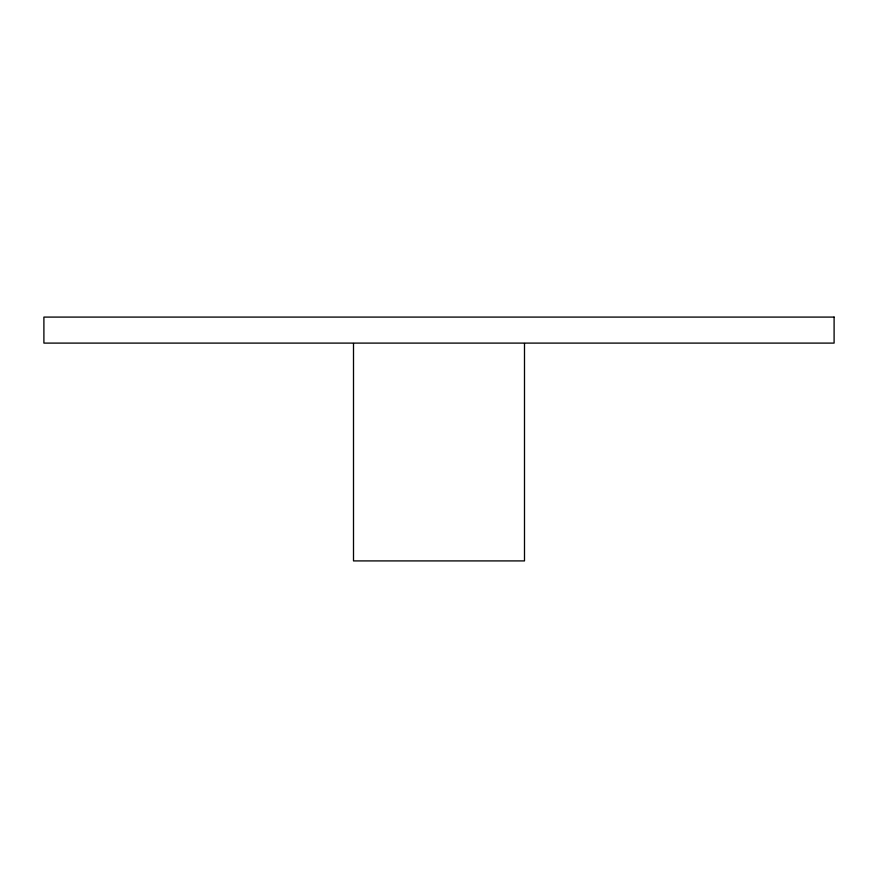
<?xml version="1.0" encoding="UTF-8"?>
<svg xmlns="http://www.w3.org/2000/svg" width="878" height="878" viewBox="0 0 878 878"><rect width="100%" height="100%" fill="white"/><g stroke="black" fill="none" stroke-linecap="round" stroke-linejoin="round"><path stroke-width="1.32" d="M524.495 343.496L524.495 560.91L353.505 560.91L353.505 343.496M834.1 317.09L43.9 317.09L43.9 343.1L834.1 343.1L834.1 317.09"/></g></svg>
